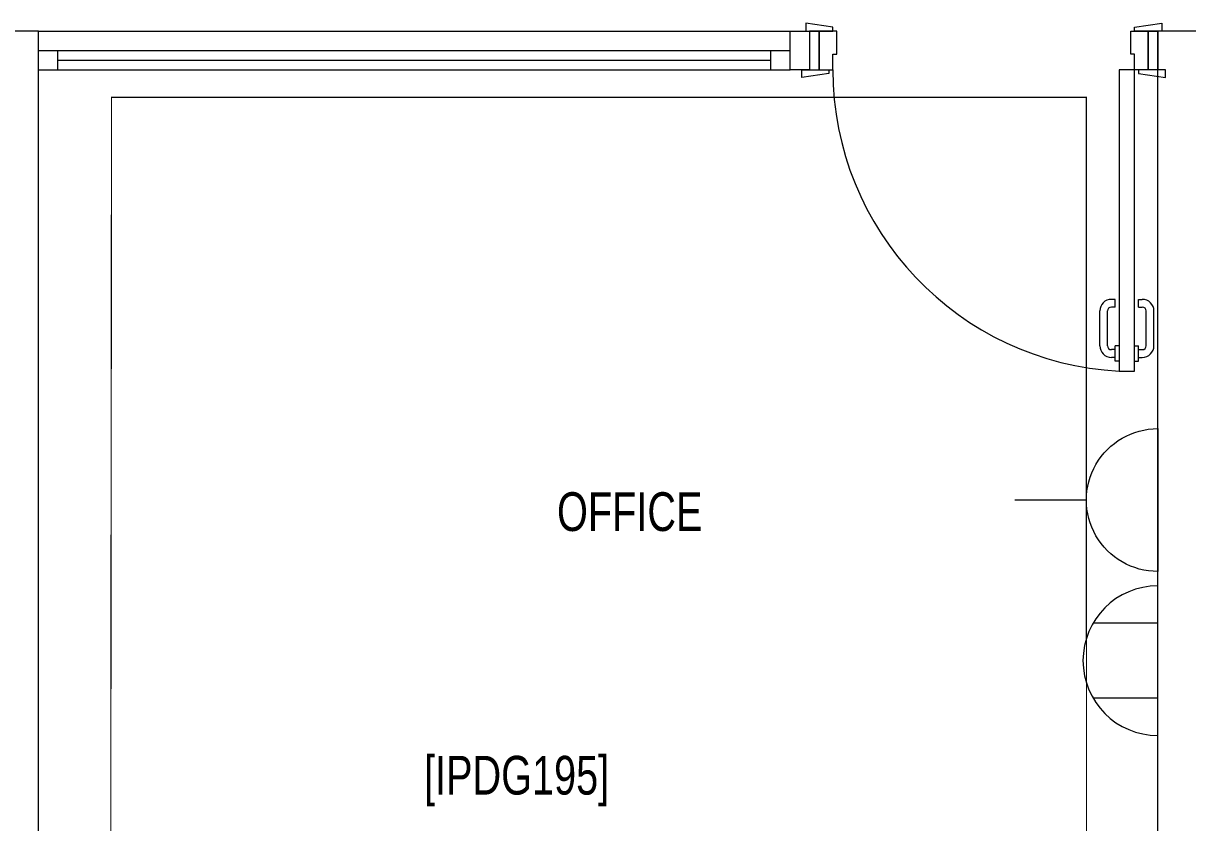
# Model space of a CAD drawing. Header units: metres. Extents: x 75097 to 220695, y -1557923 to -1361206.
# Drawn here: x 167993 to 171003, y -1453079 to -1451013 of the extents above; entities that cross this region are included whole.
import ezdxf

# ---------------------------------------------------------------- set-up
doc = ezdxf.new("R2010")
doc.units = ezdxf.units.M
doc.layers.get('0').update_dxf_attribs({"lineweight": 0})
for name, color, linetype, lineweight in [('A-100 - Copy$0$72_EGR_BASE_TEXT', 8, 'Continuous', 0), ('A-100 - Copy$0$Aluminum', 8, 'Continuous', 0), ('A-100 - Copy$0$Ola wall', 8, 'Continuous', 0), ('A-100 - Copy$0$Walls', 8, 'Continuous', 0), ('A-100 - Copy$0$Wooden Joinery', 8, 'Continuous', 0)]:
    doc.layers.add(name, color=color, linetype=linetype, lineweight=lineweight)
doc.layers.add('E-POWR', color=7, linetype='Continuous', lineweight=9, true_color=0x4e7e3e)
doc.layers.add('PD-VENT', color=8, linetype='Continuous')
doc.styles.add('A-100 - Copy$0$X3G_ENTITY_2587EA', font='swisscl.ttf', dxfattribs={"height": 200})

# ---------------------------------------------------------------- blocks, each defined once
blk = doc.blocks.new('NORMAL SOCKET')
at = {"layer": 'E-POWR'}
for p, q in [((0, 307.7), (0, 615.4)), ((-307.7, 0), (307.7, 0))]:
    blk.add_line(p, q, dxfattribs=at)
blk.add_ellipse((0, 0), major_axis=(32.8, 305.9), ratio=1, start_param=4.81904, end_param=7.960633, dxfattribs=at)
blk = doc.blocks.new('WALL OUTLET')
at = {"layer": 'E-POWR', "extrusion": (9.94399e-05, 4.90741e-07, 1)}
blk.add_line((-193.4, 0, 0), (193.4, 0, 0), dxfattribs=at)
blk.add_line((-193.4, 0, 0), (193.4, 0, 0), dxfattribs=at)
at = {"layer": 'E-POWR', "extrusion": (9.94399e-05, 4.90741e-07, 1), "elevation": 0}
for points in [[(-96.7, 0), (-96.7, 167.5)], [(96.7, 0), (96.7, 167.5)]]:
    blk.add_lwpolyline(points, dxfattribs=at)
at = {"layer": 'E-POWR', "extrusion": (9.94399e-05, 4.90741e-07, 1)}
blk.add_arc((0, 0, 0), 193.4, 359.9963, 179.9963, dxfattribs=at)
blk = doc.blocks.new('A-100 - Copy')
at = {"layer": 'A-100 - Copy$0$Aluminum'}
for p, q in [((168031.9, -1451032.7, 0), (169975.6, -1451032.7, 0)), ((168031.9, -1451082.7, 0), (169975.6, -1451082.7, 0)), ((168081.9, -1451132.7, 0), (168081.9, -1451082.7, 0)), ((169925.6, -1451132.7, 0), (169925.6, -1451082.7, 0)), ((168081.9, -1451107.7, 0), (169925.6, -1451107.7, 0)), ((168031.9, -1451132.7, 0), (169975.6, -1451132.7, 0))]:
    blk.add_line(p, q, dxfattribs=at)
at = {"layer": 'A-100 - Copy$0$Aluminum', "elevation": 0}
blk.add_lwpolyline([(169975.6, -1451032.7), (170025.6, -1451032.7), (170025.6, -1451132.7), (169975.6, -1451132.7)], close=True, dxfattribs=at)
at = {"layer": 'A-100 - Copy$0$Ola wall'}
blk.add_line((168031.9, -1451032.7, 0), (167881.9, -1451032.7, 0), dxfattribs=at)
at = {"layer": 'A-100 - Copy$0$Walls'}
for p, q in [((168031.9, -1454972.7, 0), (168031.9, -1451032.7, 0)), ((172638.3, -1451032.7, 2200), (170925.6, -1451032.7, 0)), ((170925.6, -1454972.7, 0), (170925.6, -1451032.7, 0))]:
    blk.add_line(p, q, dxfattribs=at)
at = {"layer": 'A-100 - Copy$0$Wooden Joinery'}
for p, q in [((170085.6, -1451022.7, 0), (170015.6, -1451012.7, 0)), ((170015.6, -1451012.7, 0), (170015.6, -1451032.7, 0)), ((170085.6, -1451032.7, 0), (170085.6, -1451022.7, 0)), ((170865.6, -1451022.7, 0), (170935.6, -1451012.7, 0)), ((170865.6, -1451032.7, 0), (170865.6, -1451022.7, 0)), ((170935.6, -1451012.7, 0), (170935.6, -1451032.7, 0)), ((170015.6, -1451032.7, 0), (170085.6, -1451032.7, 0)), ((170050.6, -1451032.7, 0), (170025.6, -1451032.7, 0)), ((170025.6, -1451032.7, 0), (170025.6, -1451132.7, 0)), ((170095.6, -1451032.7, 0), (170050.6, -1451032.7, 0)), ((170050.6, -1451032.7, 0), (170050.6, -1451132.7, 0)), ((170050.6, -1451132.7, 0), (170050.6, -1451032.7, 0)), ((170095.6, -1451092.7, 0), (170095.6, -1451032.7, 0)), ((170855.6, -1451092.7, 0), (170855.6, -1451032.7, 0)), ((170855.6, -1451032.7, 0), (170900.6, -1451032.7, 0)), ((170935.6, -1451032.7, 0), (170865.6, -1451032.7, 0)), ((170900.6, -1451032.7, 0), (170900.6, -1451132.7, 0)), ((170900.6, -1451132.7, 0), (170900.6, -1451032.7, 0)), ((170900.6, -1451032.7, 0), (170925.6, -1451032.7, 0)), ((170925.6, -1451032.7, 0), (170925.6, -1451132.7, 0)), ((170085.6, -1451132.7, 0), (170085.6, -1451092.7, 0)), ((170085.6, -1451092.7, 0), (170095.6, -1451092.7, 0)), ((170865.6, -1451092.7, 0), (170855.6, -1451092.7, 0)), ((170865.6, -1451132.7, 0), (170865.6, -1451092.7, 0)), ((170005.6, -1451152.7, 0), (170005.6, -1451132.7, 0)), ((170005.6, -1451132.7, 0), (170075.6, -1451132.7, 0)), ((170075.6, -1451142.7, 0), (170005.6, -1451152.7, 0)), ((170025.6, -1451132.7, 0), (170050.6, -1451132.7, 0)), ((170050.6, -1451132.7, 0), (170085.6, -1451132.7, 0)), ((170075.6, -1451132.7, 0), (170075.6, -1451142.7, 0)), ((170825.6, -1451132.7, 0), (170825.6, -1451911.7, 0)), ((170865.6, -1451132.7, 0), (170825.6, -1451132.7, 0)), ((170865.6, -1451911.7, 0), (170865.6, -1451132.7, 0)), ((170900.6, -1451132.7, 0), (170865.6, -1451132.7, 0)), ((170875.6, -1451132.7, 0), (170875.6, -1451142.7, 0)), ((170945.6, -1451132.7, 0), (170875.6, -1451132.7, 0)), ((170875.6, -1451142.7, 0), (170945.6, -1451152.7, 0)), ((170925.6, -1451132.7, 0), (170900.6, -1451132.7, 0)), ((170945.6, -1451152.7, 0), (170945.6, -1451132.7, 0)), ((170815.6, -1451726.2, 0), (170805.6, -1451726.2, 0)), ((170815.6, -1451746.2, 0), (170805.6, -1451746.2, 0)), ((170815.6, -1451746.2, 0), (170815.6, -1451726.2, 0)), ((170875.6, -1451726.2, 0), (170885.6, -1451726.2, 0)), ((170875.6, -1451746.2, 0), (170875.6, -1451726.2, 0)), ((170875.6, -1451746.2, 0), (170885.6, -1451746.2, 0)), ((170775.6, -1451846.2, 0), (170775.6, -1451756.2, 0)), ((170795.6, -1451846.2, 0), (170795.6, -1451756.2, 0)), ((170895.6, -1451846.2, 0), (170895.6, -1451756.2, 0)), ((170915.6, -1451846.2, 0), (170915.6, -1451756.2, 0)), ((170815.6, -1451856.2, 0), (170805.6, -1451856.2, 0)), ((170815.6, -1451886.2, 0), (170815.6, -1451846.2, 0)), ((170825.6, -1451846.2, 0), (170815.6, -1451846.2, 0)), ((170865.6, -1451846.2, 0), (170875.6, -1451846.2, 0)), ((170875.6, -1451886.2, 0), (170875.6, -1451846.2, 0)), ((170875.6, -1451856.2, 0), (170885.6, -1451856.2, 0)), ((170815.6, -1451876.2, 0), (170805.6, -1451876.2, 0)), ((170825.6, -1451886.2, 0), (170815.6, -1451886.2, 0)), ((170865.6, -1451886.2, 0), (170875.6, -1451886.2, 0)), ((170875.6, -1451876.2, 0), (170885.6, -1451876.2, 0)), ((170825.6, -1451911.7, 0), (170865.6, -1451911.7, 0))]:
    blk.add_line(p, q, dxfattribs=at)
for centre, radius, start, end in [((170865.6, -1451132.7, 0), 780, 180, 267.0605), ((170805.6, -1451756.2, 0), 30, 90, 180), ((170805.6, -1451756.2, 0), 10, 90, 180), ((170885.6, -1451756.2, 0), 30, 0, 90), ((170885.6, -1451756.2, 0), 10, 0, 90), ((170805.6, -1451846.2, 0), 30, 180, 270), ((170805.6, -1451846.2, 0), 10, 180, 270), ((170885.6, -1451846.2, 0), 10, 270, 0), ((170885.6, -1451846.2, 0), 30, 270, 0)]:
    blk.add_arc(centre, radius, start, end, dxfattribs=at)
at = {"layer": 'A-100 - Copy$0$72_EGR_BASE_TEXT', "char_height": 100, "attachment_point": 2, "style": 'A-100 - Copy$0$X3G_ENTITY_2587EA'}
for s, insert in [('OFFICE', (169560.6, -1452224.9)), ('[IPDG195]', (169268.2, -1452906.2))]:
    blk.add_mtext(s, dxfattribs=dict(at, insert=insert))

msp = doc.modelspace()

# ---------------------------------------------------------------- linework, layer by layer
at = {"layer": 'E-POWR', "const_width": 3, "elevation": 0}
msp.add_lwpolyline([(172153.8, -1454788.1), (170741.5, -1454788.1), (170741, -1452245), (170741, -1451203.9), (168221.1, -1451203.9), (168218.7, -1453507.9), (168216.4, -1454484.7), (168216.4, -1454946.7), (167700.1, -1454946.7), (167697.3, -1454484.7), (167695, -1453507.7), (167697.3, -1452244.7)], dxfattribs=at)

# ---------------------------------------------------------------- block references
at = {"layer": 'E-POWR', "color": 85, "xscale": -0.6, "yscale": 0.6, "zscale": 0.6, "rotation": 90}
msp.add_blockref('NORMAL SOCKET', (170925.6, -1452245, 0), dxfattribs=at)
at = {"layer": 'PD-VENT', "color": 85, "rotation": 89.9959097644205}
msp.add_blockref('WALL OUTLET', (170925.6, -1452660.1, 0), dxfattribs=at)

# ---------------------------------------------------------------- next in the draw order: block references
msp.add_blockref('A-100 - Copy', (0, 0))

doc.saveas('drawing.dxf')
